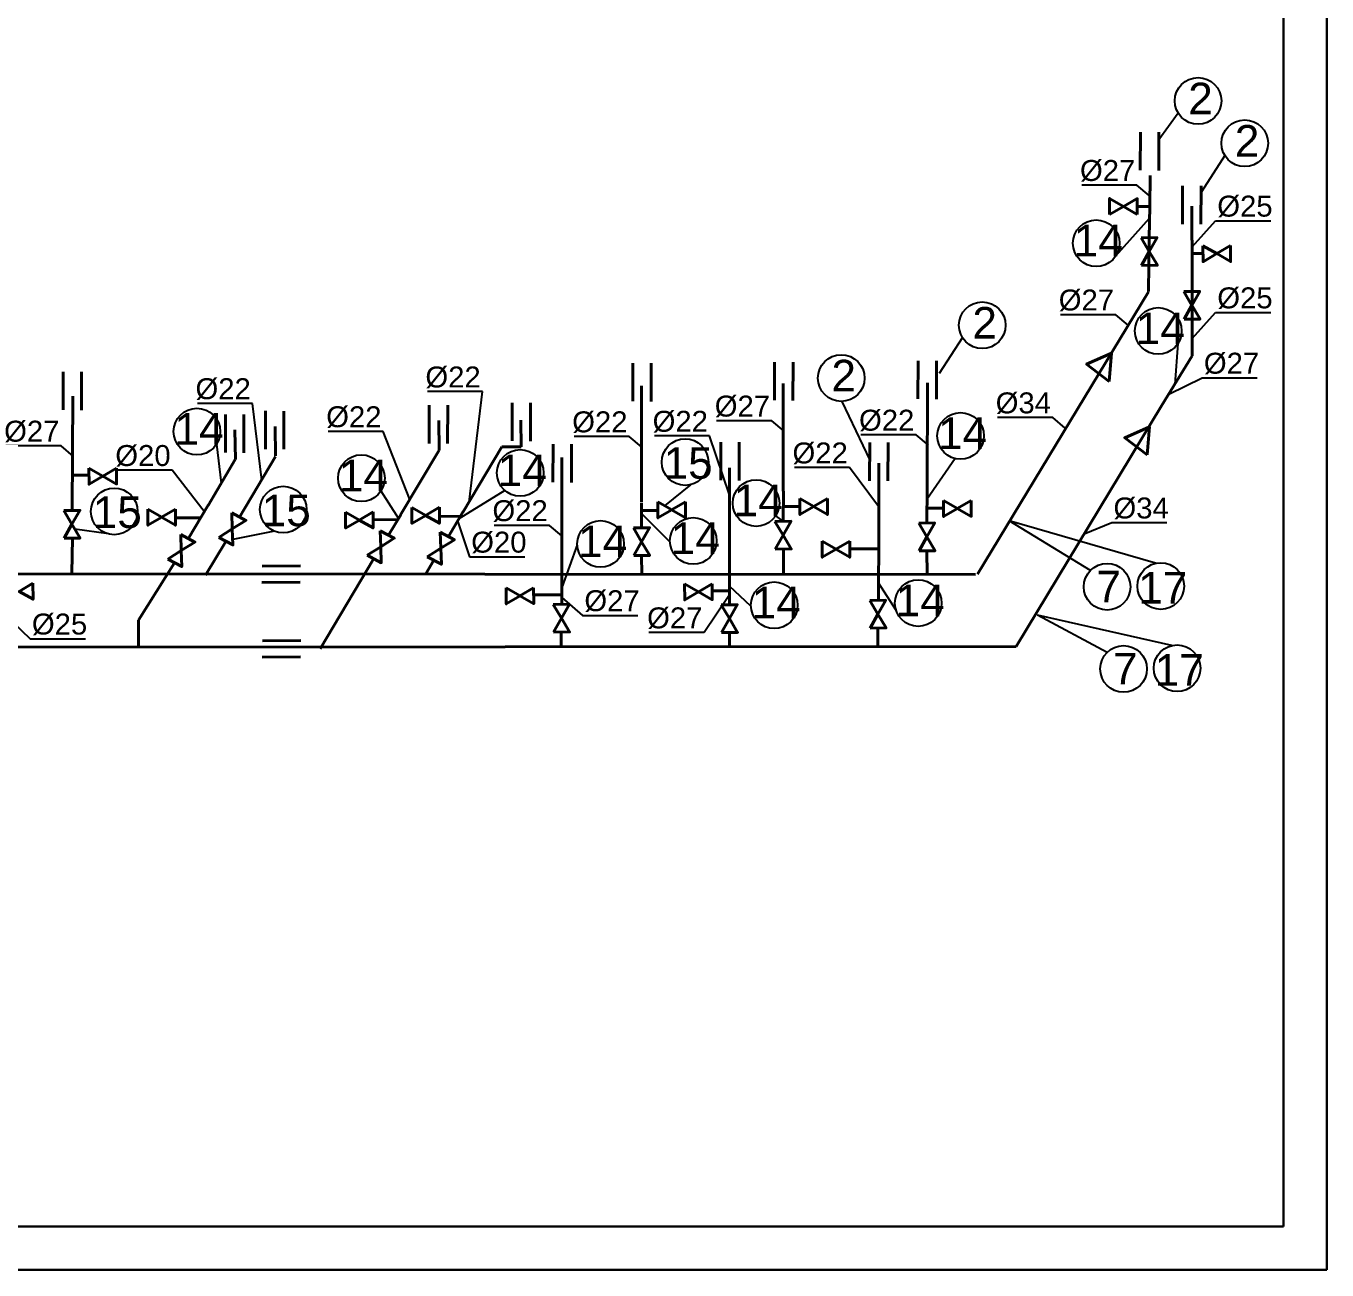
# Model space of a CAD drawing. Header units: inches. Extents: x -14875 to -3761, y 5061 to 12920.
# Drawn here: x -7705 to -3761, y 5061 to 8833 of the extents above; entities that cross this region are included whole.
import ezdxf
from ezdxf import colors
from ezdxf.entities.mleader import LeaderData, LeaderLine
from ezdxf.math import Vec2, Vec3

# ---------------------------------------------------------------- set-up
doc = ezdxf.new("R2010")
doc.units = ezdxf.units.IN
doc.header["$MEASUREMENT"] = 0
doc.layers.get('0').update_dxf_attribs({"color": 18, "true_color": 0x000000})
doc.layers.add('анп Рамка жирная', color=7, linetype='Continuous', lineweight=50)
doc.layers.add('Трубы', color=7, linetype='Continuous', lineweight=40)
doc.styles.get("Standard").update_dxf_attribs({"font": 'arial.ttf'})
doc.mleader_styles.duplicate_entry("Standard", '')

msp = doc.modelspace()

# ---------------------------------------------------------------- linework, layer by layer
at = {"color": 18, "true_color": 0x000000}
for p, q in [((-4212.3, 8568.8), (-4271.3, 8487.3)), ((-4071, 8440.3), (-4141.6, 8330.6)), ((-4401.7, 8135.8), (-4299.3, 8250)), ((-4866.4, 7888.6), (-4937, 7779)), ((-4213.7, 7869.9), (-4222.5, 7746.9)), ((-5232.1, 7694.9), (-5147, 7516.9)), ((-7127.5, 7565), (-7113.2, 7446.8)), ((-4888.5, 7521.4), (-4973.9, 7397.4)), ((-6629.1, 7423.6), (-6575.8, 7339.4)), ((-6253.8, 7424.7), (-6392.8, 7338.8)), ((-5690.2, 7442.2), (-5769.4, 7378.6)), ((-5752.7, 7269.5), (-5839, 7354.8)), ((-5432.5, 7348), (-5410.2, 7332)), ((-7455.1, 7292.8), (-7556.4, 7307.3)), ((-6951.2, 7300.9), (-7077.9, 7275.9)), ((-4281.4, 7203.9), (-4724.9, 7332.3)), ((-4477.8, 7182.6), (-4724.9, 7332.3)), ((-6033.6, 7260), (-6080.6, 7130.9)), ((-5068.1, 7062.5), (-5120.7, 7144.5)), ((-5507.4, 7074.1), (-5572, 7134.7)), ((-4231.5, 6954.8), (-4638.7, 7046.7)), ((-4427.9, 6933.5), (-4638.7, 7046.7))]:
    msp.add_line(p, q, dxfattribs=at)
at = {"color": 7, "lineweight": 40}
for points in [[(-4420.6, 8261.4), (-4420.5, 8310), (-4378.5, 8285.6)], [(-4336.6, 8261.2), (-4336.5, 8309.8), (-4378.5, 8285.6)]]:
    msp.add_lwpolyline(points, close=True, dxfattribs=at)
at = {"color": 0, "lineweight": 40}
for points in [[(-4324.7, 8190.7), (-4276.2, 8191.2), (-4300.1, 8149)], [(-4323.9, 8106.8), (-4275.4, 8107.3), (-4300.1, 8149.1)], [(-4194.5, 7943.8), (-4146, 7944.3), (-4170.7, 7986.1)], [(-4421.7, 7755.4), (-4414.6, 7840.9), (-4489.8, 7807.6)], [(-4306.4, 7532.6), (-4299.3, 7618.1), (-4374.5, 7584.8)], [(-7081.2, 7356.6), (-7038.3, 7333.8), (-7079.5, 7308.1)], [(-7589.2, 7280), (-7540.7, 7280.5), (-7565.3, 7322.3)], [(-7120.6, 7282.5), (-7077.7, 7259.7), (-7079.4, 7308.2)], [(-6631.2, 7302.7), (-6588.3, 7279.9), (-6629.5, 7254.2)], [(-6449.1, 7298.1), (-6406.3, 7275.4), (-6447.4, 7249.6)], [(-7235.8, 7291.1), (-7192.9, 7268.3), (-7234.1, 7242.6)], [(-5862.5, 7227.1), (-5814, 7227.6), (-5838.7, 7269.3)], [(-5433.6, 7246.9), (-5385.1, 7247.4), (-5409.8, 7289.2)], [(-4997.9, 7241.7), (-4949.4, 7242.2), (-4974.1, 7284)], [(-4997.9, 7241.7), (-4949.4, 7242.2), (-4974.1, 7284)], [(-7275.2, 7216.9), (-7232.4, 7194.1), (-7234, 7242.6)], [(-6670.6, 7228.6), (-6627.8, 7205.8), (-6629.5, 7254.3)], [(-6488.6, 7224), (-6445.7, 7201.2), (-6447.4, 7249.7)], [(-6105.5, 6995.4), (-6057, 6995.9), (-6081.7, 7037.7)], [(-5596.4, 6994.1), (-5547.9, 6994.6), (-5572.6, 7036.4)], [(-5146.1, 7007.7), (-5097.6, 7008.2), (-5122.3, 7049.9)]]:
    msp.add_lwpolyline(points, close=True, dxfattribs=at)
at = {"color": 18, "lineweight": 40, "true_color": 0x000000}
for points in [[(-4137.2, 8166.9), (-4136.9, 8118.3), (-4095, 8142.8)], [(-4053.7, 8167.2), (-4053.4, 8118.7), (-4095.6, 8142.7)], [(-4195.4, 8027.8), (-4146.8, 8028.3), (-4170.7, 7986)], [(-7430.4, 7492.4), (-7430.2, 7443.9), (-7472.3, 7467.9)], [(-7513.9, 7492), (-7513.7, 7443.5), (-7471.8, 7468)], [(-5789.5, 7390.1), (-5789.3, 7341.6), (-5747.4, 7366.1)], [(-5706, 7390.5), (-5705.8, 7342), (-5747.9, 7366)], [(-5359.4, 7399.9), (-5359.1, 7351.4), (-5317.2, 7375.9)], [(-5275.8, 7400.3), (-5275.6, 7351.8), (-5317.7, 7375.8)], [(-4923.5, 7394.1), (-4923.2, 7345.6), (-4881.3, 7370.1)], [(-4840, 7394.5), (-4839.7, 7346), (-4881.8, 7370)], [(-7590, 7364), (-7541.5, 7364.5), (-7565.3, 7322.2)], [(-7335.4, 7367.7), (-7335.1, 7319.1), (-7293.2, 7343.6)], [(-7251.9, 7368), (-7251.6, 7319.5), (-7293.8, 7343.5)], [(-6736.4, 7359.2), (-6736.1, 7310.6), (-6694.2, 7335.1)], [(-6652.9, 7359.6), (-6652.6, 7311), (-6694.8, 7335)], [(-6535.3, 7373.3), (-6535, 7324.8), (-6493.1, 7349.3)], [(-6451.8, 7373.7), (-6451.5, 7325.2), (-6493.7, 7349.2)], [(-5863.4, 7311), (-5814.8, 7311.5), (-5838.7, 7269.3)], [(-5434.5, 7330.9), (-5385.9, 7331.4), (-5409.8, 7289.1)], [(-4998.8, 7325.7), (-4950.2, 7326.2), (-4974.1, 7283.9)], [(-4998.8, 7325.7), (-4950.2, 7326.2), (-4974.1, 7283.9)], [(-5291.5, 7270.6), (-5291.2, 7222.1), (-5249.3, 7246.6)], [(-5208, 7271), (-5207.7, 7222.5), (-5249.9, 7246.5)], [(-7683.6, 7143.4), (-7683.3, 7094.9), (-7725.5, 7118.9)], [(-5708.3, 7141.4), (-5708, 7092.8), (-5666.1, 7117.3)], [(-5624.7, 7141.8), (-5624.5, 7093.2), (-5666.6, 7117.3)], [(-6249.5, 7129.6), (-6249.2, 7081), (-6207.3, 7105.5)], [(-6166, 7129.9), (-6165.7, 7081.4), (-6207.9, 7105.4)], [(-6106.4, 7079.4), (-6057.8, 7079.9), (-6081.7, 7037.6)], [(-5597.3, 7078), (-5548.7, 7078.5), (-5572.6, 7036.3)], [(-5147, 7091.6), (-5098.5, 7092.1), (-5122.3, 7049.9)]]:
    msp.add_lwpolyline(points, close=True, dxfattribs=at)
at = {"color": 18, "true_color": 0x000000}
for centre in [(-4152.1, 8605.8), (-4010.8, 8477.3), (-4460.8, 8174.2), (-4806.2, 7925.7), (-4272.8, 7908.3), (-5233.6, 7765.5), (-7186.6, 7603.4), (-4872.1, 7590.2), (-5706.8, 7510.6), (-6688.2, 7462), (-6206.7, 7477.8), (-5491.6, 7386.5), (-7437.2, 7361.3), (-6925, 7366.8), (-5682.2, 7272), (-5963.1, 7262.5), (-4427.8, 7132.7), (-4265.3, 7134.9), (-5436.9, 7076.7), (-5000.4, 7083.2), (-4377.9, 6883.6), (-4215.5, 6885.8)]:
    msp.add_circle(centre, 70.7, dxfattribs=at)
at = {"layer": 'анп Рамка жирная', "color": 7, "lineweight": 30, "ltscale": 0.001}
for p, q in [((-3761.3, 12920.1), (-3761.3, 5061.5)), ((-3893.6, 12787.8), (-3893.6, 5193.8)), ((-3893.6, 5193.8), (-14345.3, 5193.8)), ((-3761.3, 5061.5), (-14874.5, 5061.5))]:
    msp.add_line(p, q, dxfattribs=at)
at = {"layer": 'анп Рамка жирная', "color": 0, "lineweight": 30, "ltscale": 0.001}
msp.add_line((-3761.3, 5061.5), (-3761.3, 12920.1), dxfattribs=at)
at = {"layer": 'Трубы', "color": 18, "true_color": 0x000000}
for p, q in [((-4326.8, 8511.4), (-4327.1, 8395.5)), ((-4271, 8511.1), (-4271.4, 8395.2)), ((-4198.9, 8348.2), (-4199.2, 8232.4)), ((-4143.1, 8347.9), (-4143.4, 8232)), ((-4170.5, 8183.8), (-4170.5, 8286.9)), ((-4170.5, 8286.9), (-4170.5, 8217.9)), ((-4302.8, 8027.2), (-4820.5, 7171)), ((-5865.5, 7811), (-5865.8, 7695.2)), ((-5809.7, 7810.7), (-5810, 7694.8)), ((-5435.5, 7814.1), (-5435.8, 7698.3)), ((-5379.7, 7813.8), (-5380, 7698)), ((-5000.6, 7817.9), (-5001, 7702.1)), ((-4944.8, 7817.6), (-4945.2, 7701.8)), ((-7592, 7784.6), (-7592.3, 7668.8)), ((-7536.2, 7784.3), (-7536.5, 7668.4)), ((-5839.1, 7741.7), (-5839, 7389.1)), ((-5409.8, 7749.1), (-5409.4, 7422.9)), ((-4973.5, 7432.1), (-4972.2, 7751.5)), ((-7564.9, 7364.2), (-7563.2, 7710.7)), ((-6231.2, 7690.9), (-6231.5, 7575.1)), ((-6175.4, 7690.6), (-6175.7, 7574.7)), ((-7100.1, 7655.3), (-7100.4, 7539.4)), ((-7044.3, 7655), (-7044.7, 7539.1)), ((-6978.6, 7665.9), (-6978.9, 7550)), ((-6922.8, 7665.6), (-6923.2, 7549.7)), ((-6482.2, 7683.3), (-6482.5, 7567.4)), ((-6426.4, 7683), (-6426.7, 7567.1)), ((-4262.5, 7680.9), (-4703.2, 6952.1)), ((-6948.5, 7529.5), (-6949.8, 7619.1)), ((-6452, 7546.9), (-6453.3, 7636.5)), ((-6204.2, 7557.1), (-6204.6, 7637.7)), ((-7070, 7518.9), (-7071.3, 7608.5)), ((-5598.6, 7571.5), (-5598.9, 7455.6)), ((-6452, 7547), (-6569.1, 7350.6)), ((-6262.9, 7556.8), (-6380, 7360.4)), ((-6262.9, 7556.9), (-6204.2, 7557.1)), ((-6107.2, 7565.5), (-6107.5, 7449.6)), ((-6051.4, 7565.1), (-6051.7, 7449.3)), ((-5542.8, 7571.1), (-5543.2, 7455.3)), ((-5147.4, 7570), (-5147.8, 7454.1)), ((-5091.6, 7569.7), (-5092, 7453.8)), ((-7057.7, 7344.1), (-6948.2, 7527.4)), ((-6080.3, 7525.1), (-6080.2, 7172.4)), ((-5572, 7493.7), (-5571.9, 7159.3)), ((-5120.1, 7301.9), (-5119.3, 7507.8)), ((-7513.8, 7470.8), (-7563.1, 7470.8)), ((-7212.8, 7278.6), (-7152.6, 7380)), ((-7252.2, 7341.6), (-7178, 7341.3)), ((-7564.1, 7280), (-7565.4, 7174.2)), ((-7098.7, 7270.3), (-7160.7, 7168.3)), ((-6650.7, 7218.2), (-6812.9, 6945)), ((-5838.7, 7227.4), (-5838.5, 7171.3)), ((-5409, 7247.2), (-5408.8, 7171.7)), ((-4974.1, 7242), (-4973.7, 7170.4)), ((-7254.6, 7205.7), (-7363.8, 7031.2)), ((-6873.1, 7196.3), (-6989, 7195.7)), ((-6468.1, 7213.2), (-6492.8, 7171.9)), ((-10018.6, 7173.9), (-4826.6, 7170.3)), ((-6873.9, 7146.7), (-6989.7, 7146.1)), ((-7363.4, 6947.4), (-7363.8, 7031.2)), ((-6082.7, 6995.7), (-6082.6, 6952.8)), ((-5572.1, 6994.3), (-5572.6, 6951.6)), ((-5123, 7007.6), (-5123.1, 6949.9)), ((-10037.2, 6947.3), (-4703.2, 6952.1)), ((-6872, 6969.6), (-6987.9, 6969.1)), ((-6872.8, 6920), (-6988.6, 6919.5))]:
    msp.add_line(p, q, dxfattribs=at)
at = {"layer": 'Трубы', "color": 7}
for p, q in [((-4298.6, 8285.5), (-4297.2, 8380)), ((-4302.6, 8028.4), (-4299.8, 8189.6))]:
    msp.add_line(p, q, dxfattribs=at)
at = {"layer": 'Трубы', "color": 3}
for p, q in [((-4298.5, 8285.2), (-4336.6, 8285.2)), ((-4299.8, 8190.7), (-4298.4, 8285.2)), ((-4170.4, 7832.8), (-4170.4, 8183.9)), ((-4136.9, 8142.9), (-4169.8, 8142.7)), ((-4170.4, 7832.8), (-4262.5, 7681)), ((-7152.8, 7379.6), (-7070.3, 7518.2)), ((-5409.3, 7331.7), (-5409.1, 7422.4)), ((-4974.3, 7326), (-4973.6, 7432.4)), ((-5839.2, 7311.8), (-5838.9, 7386.4)), ((-5358.9, 7375.8), (-5408.3, 7375.8)), ((-6652.5, 7336.3), (-6578.3, 7336)), ((-6606.2, 7289.5), (-6568.3, 7350.9)), ((-6451.6, 7346.5), (-6389.1, 7346.3)), ((-6424.4, 7285.3), (-6379.9, 7360.5)), ((-5788.7, 7364.4), (-5838.9, 7364.5)), ((-4925.1, 7371.4), (-4974.4, 7371.4)), ((-5121.1, 7091.8), (-5120, 7302)), ((-5122.3, 7247.8), (-5207.7, 7247.9)), ((-6080.6, 7079.7), (-6080.1, 7170.8)), ((-5572.2, 7078.4), (-5571.9, 7159.4)), ((-6081.1, 7108.5), (-6166.5, 7108.6)), ((-5572.1, 7120.2), (-5624.6, 7120.2))]:
    msp.add_line(p, q, dxfattribs=at)

# ---------------------------------------------------------------- texts
at = {"layer": 'Трубы', "color": 18, "true_color": 0x000000, "char_height": 95.7, "width": 145.66, "attachment_point": 1}
for s, insert in [('2', (-4181.9, 8661.1)), ('2', (-4040.6, 8532.6)), ('14', (-4528.9, 8230.1)), ('2', (-4836, 7981)), ('14', (-4340.9, 7964.2)), ('2', (-5263.4, 7820.8)), ('14', (-7254.7, 7659.3)), ('14', (-4940.2, 7646.1)), ('14', (-6274.8, 7533.7)), ('15', (-5772.1, 7555.8)), ('14', (-6756.3, 7517.9)), ('14', (-5559.7, 7442.4)), ('15', (-7502.4, 7406.5)), ('15', (-6990.2, 7412)), ('14', (-6031.2, 7318.4)), ('14', (-5750.3, 7327.9)), ('7', (-4459.9, 7181.2)), ('17', (-4333.4, 7177.6)), ('14', (-5068.6, 7139.1)), ('14', (-5505, 7132.6)), ('7', (-4410.1, 6932.2)), ('17', (-4283.6, 6928.5))]:
    msp.add_mtext(s, dxfattribs=dict(at, insert=insert))

# ---------------------------------------------------------------- leaders
at = {"color": 18, "true_color": 0x000000}
ml = msp.add_multileader_mtext('', dxfattribs=at)
ml.set_content('%%C27', color=(0, 0, 0))
ml.set_leader_properties(color=256)
ml.build(insert=Vec2(0, 0))
ml.multileader.update_dxf_attribs({"has_dogleg": 0, "text_left_attachment_type": 6, "text_right_attachment_type": 6, "dogleg_length": 2, "arrow_head_size": 0})
ctx = ml.context
ctx.base_point, ctx.char_height, ctx.arrow_head_size, ctx.landing_gap_size, ctx.plane_origin, ctx.plane_x_axis = Vec3(-4507.6, 8350.4), 63.49, 0, 5.12, Vec3(-4136.9, 8573.1), Vec3(1, 0, 0)
ctx.left_attachment, ctx.right_attachment, ctx.text_align_type = 6, 6, 2
notes = []
notes.append((ctx, [(1, (1, 1, 0), (-4335.7, 8350.4), (-1, 0, 0), 1.59, [(0, [(-4299.8, 8318.6)], 0, [])])]))
ctx.mtext.insert, ctx.mtext.text_direction, ctx.mtext.defined_height, ctx.mtext.alignment, ctx.mtext.flow_direction = Vec3(-4342.4, 8426.6), Vec3(1, 0, 0), 172.8, 3, 5
ml = msp.add_multileader_mtext('', dxfattribs=at)
ml.set_content('%%C25', color=(0, 0, 0))
ml.set_leader_properties(color=256)
ml.build(insert=Vec2(0, 0))
ml.multileader.update_dxf_attribs({"has_dogleg": 0, "text_left_attachment_type": 6, "text_right_attachment_type": 6, "dogleg_length": 2, "arrow_head_size": 0})
ctx = ml.context
ctx.base_point, ctx.char_height, ctx.arrow_head_size, ctx.landing_gap_size, ctx.plane_origin, ctx.plane_x_axis = Vec3(-4099, 8242.3), 63.49, 0, 5.12, Vec3(-4007.5, 8417.6), Vec3(1, 0, 0)
ctx.left_attachment, ctx.right_attachment = 6, 6
notes.append((ctx, [(0, (1, 1, 0), (-4101, 8242.3), (1, 0, 0), 2, [(0, [(-4170.4, 8163.1)], 0, [])])]))
ctx.mtext.insert, ctx.mtext.text_direction, ctx.mtext.defined_height, ctx.mtext.flow_direction = Vec3(-4093.8, 8318.5), Vec3(1, 0, 0), 172.8, 5
ml = msp.add_multileader_mtext('', dxfattribs=at)
ml.set_content('%%C27', color=(0, 0, 0))
ml.set_leader_properties(color=256)
ml.build(insert=Vec2(0, 0))
ml.multileader.update_dxf_attribs({"has_dogleg": 0, "text_left_attachment_type": 6, "text_right_attachment_type": 6, "dogleg_length": 2, "arrow_head_size": 0})
ctx = ml.context
ctx.base_point, ctx.char_height, ctx.arrow_head_size, ctx.landing_gap_size, ctx.plane_origin, ctx.plane_x_axis = Vec3(-4571.9, 7957.7), 63.49, 0, 5.12, Vec3(-4201.3, 8180.4), Vec3(1, 0, 0)
ctx.left_attachment, ctx.right_attachment, ctx.text_align_type = 6, 6, 2
notes.append((ctx, [(1, (1, 1, 0), (-4400.1, 7957.7), (-1, 0, 0), 1.59, [(0, [(-4364.2, 7925.9)], 0, [])])]))
ctx.mtext.insert, ctx.mtext.text_direction, ctx.mtext.defined_height, ctx.mtext.alignment, ctx.mtext.flow_direction = Vec3(-4406.8, 8033.9), Vec3(1, 0, 0), 172.8, 3, 5
ml = msp.add_multileader_mtext('', dxfattribs=at)
ml.set_content('%%C25', color=(0, 0, 0))
ml.set_leader_properties(color=256)
ml.build(insert=Vec2(0, 0))
ml.multileader.update_dxf_attribs({"has_dogleg": 0, "text_left_attachment_type": 6, "text_right_attachment_type": 6, "dogleg_length": 2, "arrow_head_size": 0})
ctx = ml.context
ctx.base_point, ctx.char_height, ctx.arrow_head_size, ctx.landing_gap_size, ctx.plane_origin, ctx.plane_x_axis = Vec3(-4099, 7964.2), 63.49, 0, 5.12, Vec3(-4007.5, 8139.5), Vec3(1, 0, 0)
ctx.left_attachment, ctx.right_attachment = 6, 6
notes.append((ctx, [(0, (1, 1, 0), (-4101, 7964.2), (1, 0, 0), 2, [(0, [(-4170.4, 7885)], 0, [])])]))
ctx.mtext.insert, ctx.mtext.text_direction, ctx.mtext.defined_height, ctx.mtext.flow_direction = Vec3(-4093.8, 8040.4), Vec3(1, 0, 0), 172.8, 5
ml = msp.add_multileader_mtext('', dxfattribs=at)
ml.set_content('%%C27', color=(0, 0, 0))
ml.set_leader_properties(color=256)
ml.build(insert=Vec2(0, 0))
ml.multileader.update_dxf_attribs({"has_dogleg": 0, "text_left_attachment_type": 6, "text_right_attachment_type": 6, "dogleg_length": 2, "arrow_head_size": 0})
ctx = ml.context
ctx.base_point, ctx.char_height, ctx.arrow_head_size, ctx.landing_gap_size, ctx.plane_origin, ctx.plane_x_axis = Vec3(-4139.7, 7766.1), 63.49, 0, 5.12, Vec3(-4048.2, 7941.4), Vec3(1, 0, 0)
ctx.left_attachment, ctx.right_attachment = 6, 6
notes.append((ctx, [(0, (1, 1, 0), (-4141.7, 7766.1), (1, 0, 0), 2, [(0, [(-4241.1, 7717.1)], 0, [])])]))
ctx.mtext.insert, ctx.mtext.text_direction, ctx.mtext.defined_height, ctx.mtext.flow_direction = Vec3(-4134.5, 7842.3), Vec3(1, 0, 0), 172.8, 5
at = {"color": 0}
ml = msp.add_multileader_mtext('', dxfattribs=at)
ml.set_content('%%C22')
ml.set_leader_properties(color=256)
ml.build(insert=Vec2(0, 0))
ml.multileader.update_dxf_attribs({"has_dogleg": 0, "text_left_attachment_type": 6, "text_right_attachment_type": 6, "dogleg_length": 2, "arrow_head_size": 0})
ctx = ml.context
ctx.base_point, ctx.char_height, ctx.arrow_head_size, ctx.landing_gap_size, ctx.plane_origin, ctx.plane_x_axis = Vec3(-6491, 7724.3), 63.49, 0, 5.12, Vec3(-6490.7, 7693.8), Vec3(1, 0, 0)
ctx.left_attachment, ctx.right_attachment, ctx.text_align_type = 6, 6, 2
notes.append((ctx, [(1, (1, 1, 0), (-6319.4, 7724.3), (-1, 0, 0), 2, [(0, [(-6361.3, 7389.2)], 0, [])])]))
ctx.mtext.insert, ctx.mtext.text_direction, ctx.mtext.width, ctx.mtext.defined_height, ctx.mtext.alignment, ctx.mtext.flow_direction = Vec3(-6326.5, 7800.5), Vec3(1, 0, 0), 160.029, 172.8, 3, 5
ml = msp.add_multileader_mtext('', dxfattribs=at)
ml.set_content('%%C22')
ml.set_leader_properties(color=256)
ml.build(insert=Vec2(0, 0))
ml.multileader.update_dxf_attribs({"has_dogleg": 0, "text_left_attachment_type": 6, "text_right_attachment_type": 6, "dogleg_length": 2, "arrow_head_size": 0})
ctx = ml.context
ctx.base_point, ctx.char_height, ctx.arrow_head_size, ctx.landing_gap_size, ctx.plane_origin, ctx.plane_x_axis = Vec3(-7187.8, 7688.8), 63.49, 0, 5.12, Vec3(-7140.9, 7745.2), Vec3(1, 0, 0)
ctx.left_attachment, ctx.right_attachment, ctx.text_align_type = 6, 6, 2
notes.append((ctx, [(1, (1, 1, 0), (-7016.2, 7688.8), (-1, 0, 0), 2, [(0, [(-6990.2, 7456.4)], 0, [])])]))
ctx.mtext.insert, ctx.mtext.text_direction, ctx.mtext.width, ctx.mtext.defined_height, ctx.mtext.alignment, ctx.mtext.flow_direction = Vec3(-7023.3, 7765), Vec3(1, 0, 0), 160.029, 172.8, 3, 5
at = {"color": 18, "true_color": 0x000000}
ml = msp.add_multileader_mtext('', dxfattribs=at)
ml.set_content('%%C27', color=(0, 0, 0))
ml.set_leader_properties(color=256)
ml.build(insert=Vec2(0, 0))
ml.multileader.update_dxf_attribs({"has_dogleg": 0, "text_left_attachment_type": 6, "text_right_attachment_type": 6, "dogleg_length": 2, "arrow_head_size": 0})
ctx = ml.context
ctx.base_point, ctx.char_height, ctx.arrow_head_size, ctx.landing_gap_size, ctx.plane_origin, ctx.plane_x_axis = Vec3(-5614.6, 7636.1), 63.49, 0, 5.12, Vec3(-5244, 7858.8), Vec3(1, 0, 0)
ctx.left_attachment, ctx.right_attachment, ctx.text_align_type = 6, 6, 2
notes.append((ctx, [(1, (1, 1, 0), (-5442.8, 7636.1), (-1, 0, 0), 1.59, [(0, [(-5406.9, 7604.3)], 0, [])])]))
ctx.mtext.insert, ctx.mtext.text_direction, ctx.mtext.defined_height, ctx.mtext.alignment, ctx.mtext.flow_direction = Vec3(-5449.5, 7712.3), Vec3(1, 0, 0), 172.8, 3, 5
ml = msp.add_multileader_mtext('', dxfattribs=at)
ml.set_content('%%C34', color=(0, 0, 0))
ml.set_leader_properties(color=256)
ml.build(insert=Vec2(0, 0))
ml.multileader.update_dxf_attribs({"has_dogleg": 0, "text_left_attachment_type": 6, "text_right_attachment_type": 6, "dogleg_length": 2, "arrow_head_size": 0})
ctx = ml.context
ctx.base_point, ctx.char_height, ctx.arrow_head_size, ctx.landing_gap_size, ctx.plane_origin, ctx.plane_x_axis = Vec3(-4762.8, 7645.8), 63.49, 0, 5.12, Vec3(-4392.5, 7868.5), Vec3(1, 0, 0)
ctx.left_attachment, ctx.right_attachment, ctx.text_align_type = 6, 6, 2
notes.append((ctx, [(1, (1, 1, 0), (-4591.2, 7645.8), (-1, 0, 0), 1.59, [(0, [(-4555.3, 7614)], 0, [])])]))
ctx.mtext.insert, ctx.mtext.text_direction, ctx.mtext.defined_height, ctx.mtext.alignment, ctx.mtext.flow_direction = Vec3(-4597.9, 7722), Vec3(1, 0, 0), 172.8, 3, 5
at = {"color": 0}
ml = msp.add_multileader_mtext('', dxfattribs=at)
ml.set_content('%%C22')
ml.set_leader_properties(color=256)
ml.build(insert=Vec2(0, 0))
ml.multileader.update_dxf_attribs({"has_dogleg": 0, "text_left_attachment_type": 6, "text_right_attachment_type": 6, "dogleg_length": 2, "arrow_head_size": 0})
ctx = ml.context
ctx.base_point, ctx.char_height, ctx.arrow_head_size, ctx.landing_gap_size, ctx.plane_origin, ctx.plane_x_axis = Vec3(-6791.6, 7603.8), 63.49, 0, 5.12, Vec3(-6670.8, 7701.8), Vec3(1, 0, 0)
ctx.left_attachment, ctx.right_attachment, ctx.text_align_type = 6, 6, 2
notes.append((ctx, [(1, (1, 1, 0), (-6620, 7603.8), (-1, 0, 0), 2, [(0, [(-6541.4, 7397.2)], 0, [])])]))
ctx.mtext.insert, ctx.mtext.text_direction, ctx.mtext.width, ctx.mtext.defined_height, ctx.mtext.alignment, ctx.mtext.flow_direction = Vec3(-6627.1, 7680), Vec3(1, 0, 0), 160.029, 172.8, 3, 5
at = {"color": 18, "true_color": 0x000000}
ml = msp.add_multileader_mtext('', dxfattribs=at)
ml.set_content('%%C22', color=(0, 0, 0))
ml.set_leader_properties(color=256)
ml.build(insert=Vec2(0, 0))
ml.multileader.update_dxf_attribs({"has_dogleg": 0, "text_left_attachment_type": 6, "text_right_attachment_type": 6, "dogleg_length": 2, "arrow_head_size": 0})
ctx = ml.context
ctx.base_point, ctx.char_height, ctx.arrow_head_size, ctx.landing_gap_size, ctx.plane_origin, ctx.plane_x_axis = Vec3(-6046, 7588.3), 63.49, 0, 5.12, Vec3(-5676, 7811), Vec3(1, 0, 0)
ctx.left_attachment, ctx.right_attachment, ctx.text_align_type = 6, 6, 2
notes.append((ctx, [(1, (1, 1, 0), (-5874.8, 7588.3), (-1, 0, 0), 1.59, [(0, [(-5838.9, 7556.6)], 0, [])])]))
ctx.mtext.insert, ctx.mtext.text_direction, ctx.mtext.defined_height, ctx.mtext.alignment, ctx.mtext.flow_direction = Vec3(-5881.5, 7664.5), Vec3(1, 0, 0), 172.8, 3, 5
ml = msp.add_multileader_mtext('', dxfattribs=at)
ml.set_content('%%C22', color=(0, 0, 0))
ml.set_leader_properties(color=256)
ml.build(insert=Vec2(0, 0))
ml.multileader.update_dxf_attribs({"has_dogleg": 0, "text_left_attachment_type": 6, "text_right_attachment_type": 6, "dogleg_length": 2, "arrow_head_size": 0})
ctx = ml.context
ctx.base_point, ctx.char_height, ctx.arrow_head_size, ctx.landing_gap_size, ctx.plane_origin, ctx.plane_x_axis = Vec3(-5802.2, 7590), 63.49, 0, 5.12, Vec3(-5440.9, 7689.3), Vec3(1, 0, 0)
ctx.left_attachment, ctx.right_attachment, ctx.text_align_type = 6, 6, 2
notes.append((ctx, [(1, (1, 1, 0), (-5631, 7590), (-1, 0, 0), 1.59, [(0, [(-5572, 7411.6)], 0, [])])]))
ctx.mtext.insert, ctx.mtext.text_direction, ctx.mtext.defined_height, ctx.mtext.alignment, ctx.mtext.flow_direction = Vec3(-5637.7, 7666.2), Vec3(1, 0, 0), 172.8, 3, 5
ml = msp.add_multileader_mtext('', dxfattribs=at)
ml.set_content('%%C22', color=(0, 0, 0))
ml.set_leader_properties(color=256)
ml.build(insert=Vec2(0, 0))
ml.multileader.update_dxf_attribs({"has_dogleg": 0, "text_left_attachment_type": 6, "text_right_attachment_type": 6, "dogleg_length": 2, "arrow_head_size": 0})
ctx = ml.context
ctx.base_point, ctx.char_height, ctx.arrow_head_size, ctx.landing_gap_size, ctx.plane_origin, ctx.plane_x_axis = Vec3(-5176.6, 7593.3), 63.49, 0, 5.12, Vec3(-4806.6, 7816), Vec3(1, 0, 0)
ctx.left_attachment, ctx.right_attachment, ctx.text_align_type = 6, 6, 2
notes.append((ctx, [(1, (1, 1, 0), (-5005.4, 7593.3), (-1, 0, 0), 1.59, [(0, [(-4969.5, 7561.6)], 0, [])])]))
ctx.mtext.insert, ctx.mtext.text_direction, ctx.mtext.defined_height, ctx.mtext.alignment, ctx.mtext.flow_direction = Vec3(-5012.1, 7669.5), Vec3(1, 0, 0), 172.8, 3, 5
ml = msp.add_multileader_mtext('', dxfattribs=at)
ml.set_content('%%C27', color=(0, 0, 0))
ml.set_leader_properties(color=256)
ml.build(insert=Vec2(0, 0))
ml.multileader.update_dxf_attribs({"has_dogleg": 0, "text_left_attachment_type": 6, "text_right_attachment_type": 6, "dogleg_length": 2, "arrow_head_size": 0})
ctx = ml.context
ctx.base_point, ctx.char_height, ctx.arrow_head_size, ctx.landing_gap_size, ctx.plane_origin, ctx.plane_x_axis = Vec3(-7768.6, 7560), 63.49, 0, 5.12, Vec3(-7397.9, 7782.6), Vec3(1, 0, 0)
ctx.left_attachment, ctx.right_attachment, ctx.text_align_type = 6, 6, 2
notes.append((ctx, [(1, (1, 1, 0), (-7596.7, 7560), (-1, 0, 0), 1.59, [(0, [(-7560.8, 7528.2)], 0, [])])]))
ctx.mtext.insert, ctx.mtext.text_direction, ctx.mtext.defined_height, ctx.mtext.alignment, ctx.mtext.flow_direction = Vec3(-7603.4, 7636.2), Vec3(1, 0, 0), 172.8, 3, 5
ml = msp.add_multileader_mtext('', dxfattribs=at)
ml.set_content('%%C22', color=(0, 0, 0))
ml.set_leader_properties(color=256)
ml.build(insert=Vec2(0, 0))
ml.multileader.update_dxf_attribs({"has_dogleg": 0, "text_left_attachment_type": 6, "text_right_attachment_type": 6, "dogleg_length": 2, "arrow_head_size": 0})
ctx = ml.context
ctx.base_point, ctx.char_height, ctx.arrow_head_size, ctx.landing_gap_size, ctx.plane_origin, ctx.plane_x_axis = Vec3(-5378.2, 7494), 63.49, 0, 5.12, Vec3(-4953.4, 7568), Vec3(1, 0, 0)
ctx.left_attachment, ctx.right_attachment, ctx.text_align_type = 6, 6, 2
notes.append((ctx, [(1, (1, 1, 0), (-5207, 7494), (-1, 0, 0), 1.59, [(0, [(-5120.4, 7376.2)], 0, [])])]))
ctx.mtext.insert, ctx.mtext.text_direction, ctx.mtext.defined_height, ctx.mtext.alignment, ctx.mtext.flow_direction = Vec3(-5213.7, 7570.2), Vec3(1, 0, 0), 172.8, 3, 5
at = {"color": 0}
ml = msp.add_multileader_mtext('', dxfattribs=at)
ml.set_content('%%C20')
ml.set_leader_properties(color=256)
ml.build(insert=Vec2(0, 0))
ml.multileader.update_dxf_attribs({"has_dogleg": 0, "text_left_attachment_type": 6, "text_right_attachment_type": 6, "dogleg_length": 2, "arrow_head_size": 0})
ctx = ml.context
ctx.base_point, ctx.char_height, ctx.arrow_head_size, ctx.landing_gap_size, ctx.plane_origin, ctx.plane_x_axis = Vec3(-7431.3, 7486.2), 63.49, 0, 5.12, Vec3(-7297.9, 7655.6), Vec3(1, 0, 0)
ctx.left_attachment, ctx.right_attachment, ctx.text_align_type = 6, 6, 2
notes.append((ctx, [(1, (1, 1, 0), (-7259.2, 7486.2), (-1, 0, 0), 2, [(0, [(-7164.7, 7361)], 0, [])])]))
ctx.mtext.insert, ctx.mtext.text_direction, ctx.mtext.width, ctx.mtext.defined_height, ctx.mtext.alignment, ctx.mtext.flow_direction = Vec3(-7266.4, 7562.4), Vec3(1, 0, 0), 160.029, 172.8, 3, 5
at = {"color": 18, "true_color": 0x000000}
ml = msp.add_multileader_mtext('', dxfattribs=at)
ml.set_content('%%C22', color=(0, 0, 0))
ml.set_leader_properties(color=256)
ml.build(insert=Vec2(0, 0))
ml.multileader.update_dxf_attribs({"has_dogleg": 0, "text_left_attachment_type": 6, "text_right_attachment_type": 6, "dogleg_length": 2, "arrow_head_size": 0})
ctx = ml.context
ctx.base_point, ctx.char_height, ctx.arrow_head_size, ctx.landing_gap_size, ctx.plane_origin, ctx.plane_x_axis = Vec3(-6287.8, 7319), 63.49, 0, 5.12, Vec3(-5917.9, 7541.7), Vec3(1, 0, 0)
ctx.left_attachment, ctx.right_attachment, ctx.text_align_type = 6, 6, 2
notes.append((ctx, [(1, (1, 1, 0), (-6116.6, 7319), (-1, 0, 0), 1.59, [(0, [(-6080.7, 7287.3)], 0, [])])]))
ctx.mtext.insert, ctx.mtext.text_direction, ctx.mtext.defined_height, ctx.mtext.alignment, ctx.mtext.flow_direction = Vec3(-6123.3, 7395.2), Vec3(1, 0, 0), 172.8, 3, 5
ml = msp.add_multileader_mtext('', dxfattribs=at)
ml.set_content('%%C34', color=(0, 0, 0))
ml.set_leader_properties(color=256)
ml.build(insert=Vec2(0, 0))
ml.multileader.update_dxf_attribs({"has_dogleg": 0, "text_left_attachment_type": 6, "text_right_attachment_type": 6, "dogleg_length": 2, "arrow_head_size": 0})
ctx = ml.context
ctx.base_point, ctx.char_height, ctx.arrow_head_size, ctx.landing_gap_size, ctx.plane_origin, ctx.plane_x_axis = Vec3(-4413.6, 7327.2), 63.49, 0, 5.12, Vec3(-4043.6, 7549.8), Vec3(1, 0, 0)
ctx.left_attachment, ctx.right_attachment = 6, 6
notes.append((ctx, [(0, (1, 1, 0), (-4415.6, 7327.2), (1, 0, 0), 2, [(0, [(-4497.8, 7293.1)], 0, [])])]))
ctx.mtext.insert, ctx.mtext.text_direction, ctx.mtext.defined_height, ctx.mtext.flow_direction = Vec3(-4408.5, 7403.4), Vec3(1, 0, 0), 172.8, 5
ml = msp.add_multileader_mtext('', dxfattribs=at)
ml.set_content('%%C20', color=(0, 0, 0))
ml.set_leader_properties(color=256)
ml.build(insert=Vec2(0, 0))
ml.multileader.update_dxf_attribs({"has_dogleg": 0, "text_left_attachment_type": 6, "text_right_attachment_type": 6, "dogleg_length": 2, "arrow_head_size": 0})
ctx = ml.context
ctx.base_point, ctx.char_height, ctx.arrow_head_size, ctx.landing_gap_size, ctx.plane_origin, ctx.plane_x_axis = Vec3(-6360.3, 7223.6), 63.49, 0, 5.12, Vec3(-5990.4, 7446.3), Vec3(1, 0, 0)
ctx.left_attachment, ctx.right_attachment = 6, 6
notes.append((ctx, [(0, (1, 1, 0), (-6362.3, 7223.6), (1, 0, 0), 2, [(0, [(-6396.5, 7332.4)], 0, [])])]))
ctx.mtext.insert, ctx.mtext.text_direction, ctx.mtext.defined_height, ctx.mtext.flow_direction = Vec3(-6355.2, 7299.8), Vec3(1, 0, 0), 172.8, 5
ml = msp.add_multileader_mtext('', dxfattribs=at)
ml.set_content('%%C27', color=(0, 0, 0))
ml.set_leader_properties(color=256)
ml.build(insert=Vec2(0, 0))
ml.multileader.update_dxf_attribs({"has_dogleg": 0, "text_left_attachment_type": 6, "text_right_attachment_type": 6, "dogleg_length": 2, "arrow_head_size": 0})
ctx = ml.context
ctx.base_point, ctx.char_height, ctx.arrow_head_size, ctx.landing_gap_size, ctx.plane_origin, ctx.plane_x_axis = Vec3(-6017.5, 7046.1), 63.49, 0, 5.12, Vec3(-5916.4, 7248.5), Vec3(1, 0, 0)
ctx.left_attachment, ctx.right_attachment = 6, 6
notes.append((ctx, [(0, (1, 1, 0), (-6019.5, 7046.1), (1, 0, 0), 2, [(0, [(-6081, 7099.8)], 0, [])])]))
ctx.mtext.insert, ctx.mtext.text_direction, ctx.mtext.defined_height, ctx.mtext.flow_direction = Vec3(-6012.3, 7122.3), Vec3(1, 0, 0), 172.8, 5
ml = msp.add_multileader_mtext('', dxfattribs=at)
ml.set_content('%%C27', color=(0, 0, 0))
ml.set_leader_properties(color=256)
ml.build(insert=Vec2(0, 0))
ml.multileader.update_dxf_attribs({"has_dogleg": 0, "text_left_attachment_type": 6, "text_right_attachment_type": 6, "dogleg_length": 2, "arrow_head_size": 0})
ctx = ml.context
ctx.base_point, ctx.char_height, ctx.arrow_head_size, ctx.landing_gap_size, ctx.plane_origin, ctx.plane_x_axis = Vec3(-5819.5, 6994), 63.49, 0, 5.12, Vec3(-5448.9, 7216.7), Vec3(1, 0, 0)
ctx.left_attachment, ctx.right_attachment, ctx.text_align_type = 6, 6, 2
notes.append((ctx, [(1, (1, 1, 0), (-5647.7, 6994), (-1, 0, 0), 1.59, [(0, [(-5572.4, 7108.5)], 0, [])])]))
ctx.mtext.insert, ctx.mtext.text_direction, ctx.mtext.defined_height, ctx.mtext.alignment, ctx.mtext.flow_direction = Vec3(-5654.4, 7070.2), Vec3(1, 0, 0), 172.8, 3, 5
ml = msp.add_multileader_mtext('', dxfattribs=at)
ml.set_content('%%C25', color=(0, 0, 0))
ml.set_leader_properties(color=256)
ml.build(insert=Vec2(0, 0))
ml.multileader.update_dxf_attribs({"has_dogleg": 0, "text_left_attachment_type": 6, "text_right_attachment_type": 6, "dogleg_length": 2, "arrow_head_size": 0})
ctx = ml.context
ctx.base_point, ctx.char_height, ctx.arrow_head_size, ctx.landing_gap_size, ctx.plane_origin, ctx.plane_x_axis = Vec3(-7691.9, 6975.3), 63.49, 0, 5.12, Vec3(-7652.8, 7243), Vec3(1, 0, 0)
ctx.left_attachment, ctx.right_attachment = 6, 6
notes.append((ctx, [(0, (1, 1, 0), (-7693.9, 6975.3), (1, 0, 0), 2, [(0, [(-7817.4, 7094.3)], 0, [])])]))
ctx.mtext.insert, ctx.mtext.text_direction, ctx.mtext.defined_height, ctx.mtext.flow_direction = Vec3(-7686.8, 7051.5), Vec3(1, 0, 0), 172.8, 5
for ctx, leaders in notes:
    for number, flags, end, landing, length, lines in leaders:
        leader = LeaderData()
        leader.index, (leader.has_last_leader_line, leader.has_dogleg_vector, leader.attachment_direction) = number, flags
        leader.last_leader_point, leader.dogleg_vector, leader.dogleg_length = Vec3(end), Vec3(landing), length
        for number, points, colour, breaks in lines:
            line = LeaderLine()
            line.index, line.vertices, line.color, line.breaks = number, Vec3.list(points), colors.encode_raw_color(colour), breaks
            leader.lines.append(line)
        ctx.leaders.append(leader)

doc.saveas('drawing.dxf')
